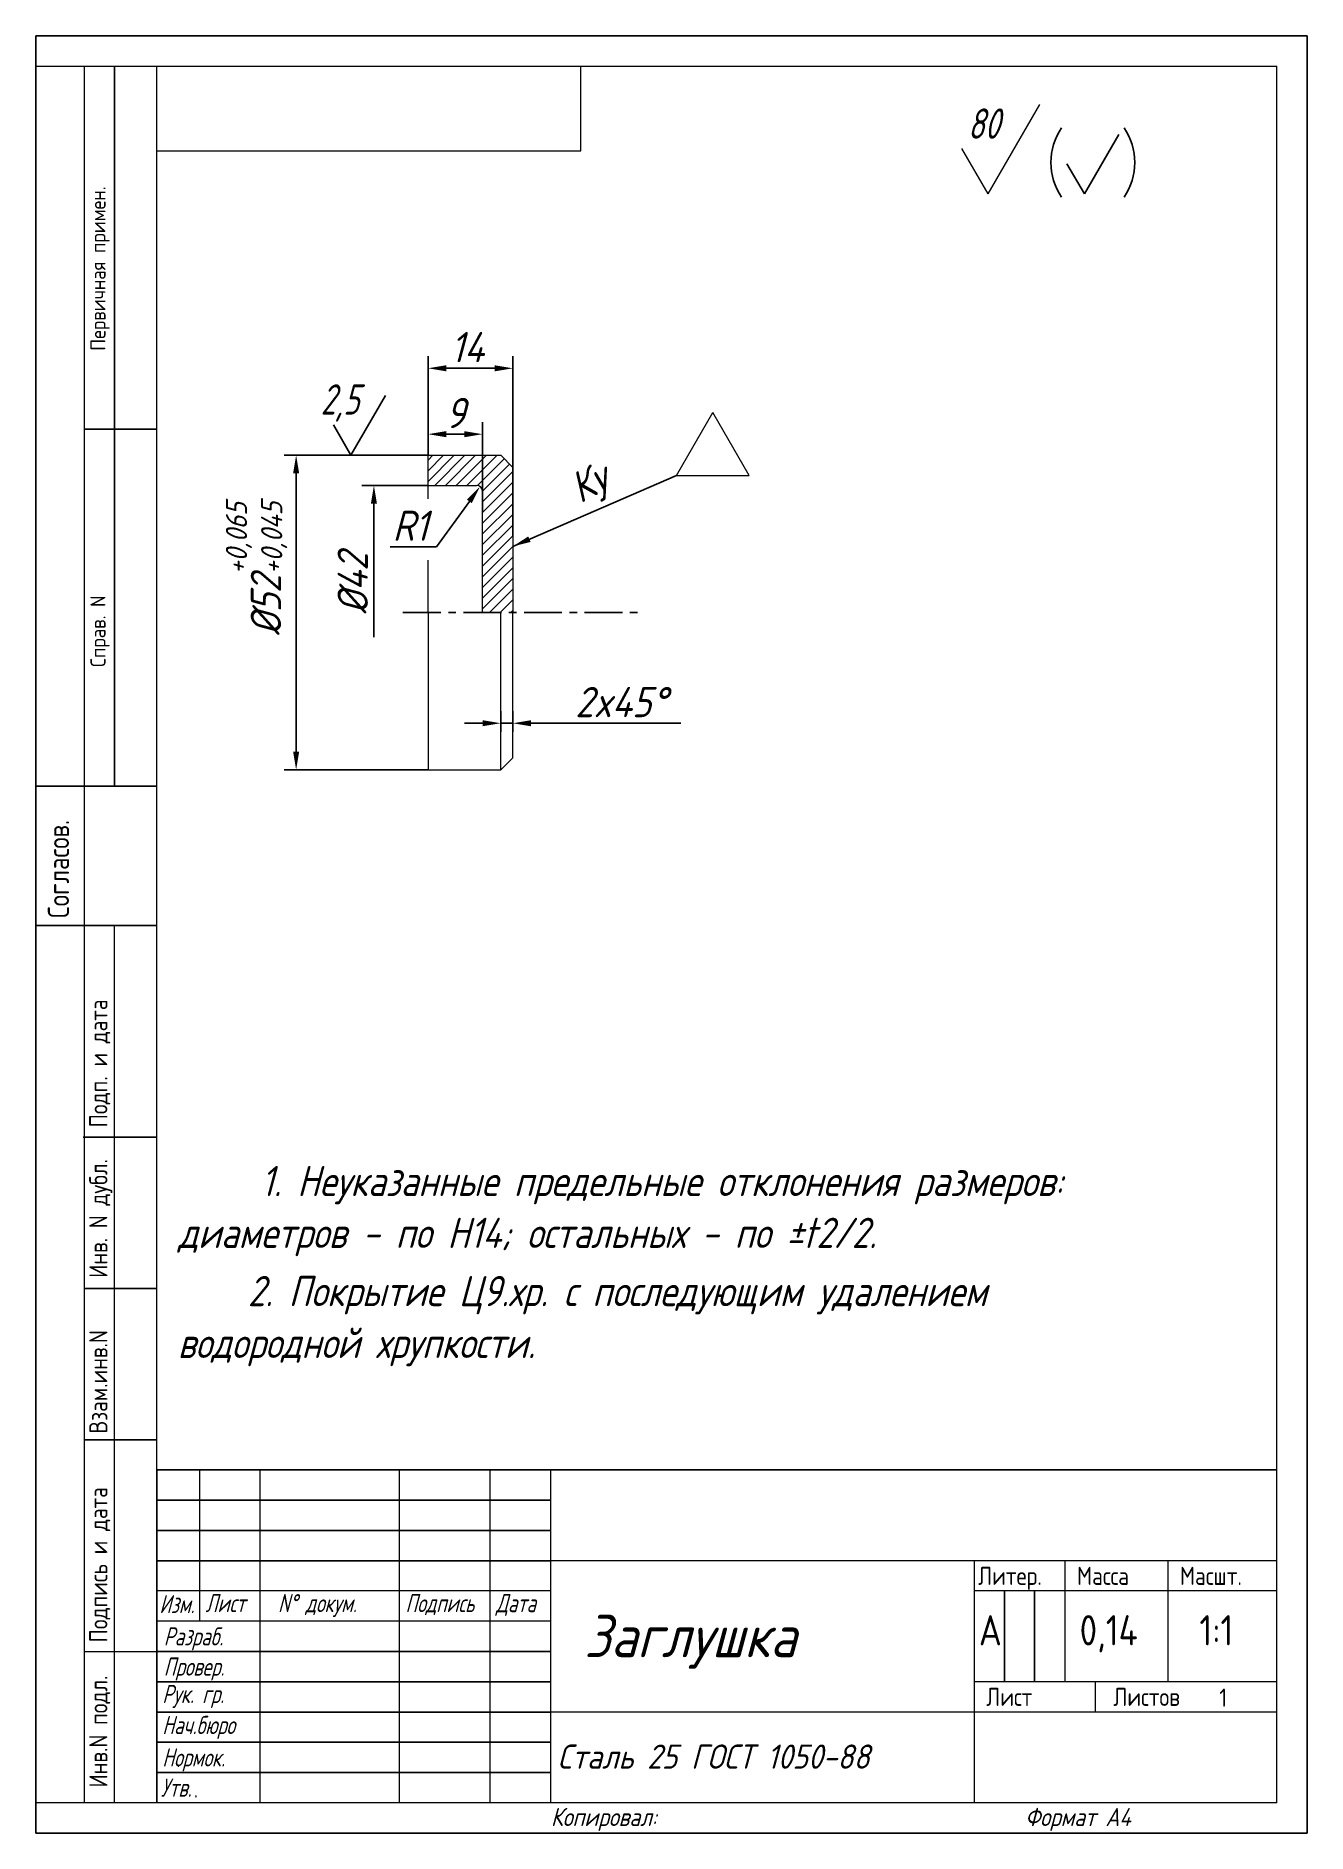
# Model space of a CAD drawing. Extents: x 3139 to 3349, y 316 to 613.
import ezdxf

# ---------------------------------------------------------------- set-up
doc = ezdxf.new("R2010")
doc.units = 0
doc.header["$MEASUREMENT"] = 0
doc.linetypes.add('CENTER', pattern=[2, 1.25, -0.25, 0.25, -0.25])
doc.layers.get('0').update_dxf_attribs({"linetype": 'CONTINUOUS'})
doc.layers.get('DEFPOINTS').update_dxf_attribs({"linetype": 'CONTINUOUS'})
doc.layers.add('TOST', color=110, linetype='CONTINUOUS', lineweight=20)
doc.styles.get("Standard").update_dxf_attribs({"font": 'simplex.shx', "width": 0.85, "oblique": 15, "height": 5})
doc.dimstyles.get("Standard").update_dxf_attribs({"dimtxt": 5, "dimasz": 3, "dimexe": 2, "dimexo": 0, "dimgap": 1, "dimtad": 1, "dimdec": 0, "dimdsep": 46, "dimlunit": 6, "dimtxsty": 'STANDARD', "dimcen": 0.09, "dimclrt": 7, "dimadec": 0, "dimazin": 0, "dimtfac": 1, "dimtdec": 0, "dimtmove": 0, "dimatfit": 3, "dimfxl": 1, "dimtolj": 1, "dimtzin": 0, "dimarcsym": 0})

# ---------------------------------------------------------------- blocks, each defined once
blk = doc.blocks.new('*D30')
at = {"color": 0, "lineweight": -2, "transparency": 16777216}
for p, q in [((3203.5, 538.72), (3192.56, 538.72)), ((3194.56, 535.72), (3194.56, 513.63))]:
    blk.add_line(p, q, dxfattribs=at)
at = {"color": 0, "transparency": 16777216}
blk.add_solid([(3194.06, 535.72), (3195.06, 535.72), (3194.56, 538.72)], dxfattribs=at)
at = {"layer": 'DEFPOINTS', "color": 0, "transparency": 16777216}
for p in [(3203.5, 538.72), (3194.56, 513.63), (3203.5, 513.63)]:
    blk.add_point(p, dxfattribs=at)
at = {"color": 7, "transparency": 16777216, "insert": (3191.06, 522.54), "char_height": 5, "attachment_point": 5, "rotation": 90}
blk.add_mtext('\\A1;%%c42', dxfattribs=at)
blk = doc.blocks.new('_NONE')
at = {"color": 0, "linetype": 'ByBlock'}
blk.add_circle((0, 0), 0.25, dxfattribs=at)
blk = doc.blocks.new('*D31')
at = {"color": 0, "lineweight": -2, "transparency": 16777216}
for p, q in [((3203.5, 543.72), (3179.71, 543.72)), ((3181.71, 540.72), (3181.71, 494.72)), ((3203.5, 491.72), (3179.71, 491.72))]:
    blk.add_line(p, q, dxfattribs=at)
at = {"color": 0, "transparency": 16777216}
for points in [[(3181.21, 540.72), (3182.21, 540.72), (3181.71, 543.72)], [(3181.21, 494.72), (3182.21, 494.72), (3181.71, 491.72)]]:
    blk.add_solid(points, dxfattribs=at)
at = {"layer": 'DEFPOINTS', "color": 0, "transparency": 16777216}
for p in [(3203.5, 543.72), (3181.71, 491.72), (3203.5, 491.72)]:
    blk.add_point(p, dxfattribs=at)
at = {"color": 7, "transparency": 16777216, "insert": (3176.71, 518.95), "char_height": 5, "attachment_point": 5, "rotation": 90}
blk.add_mtext('\\A1;%%c52', dxfattribs=at)
blk = doc.blocks.new('*D32')
at = {"color": 0, "lineweight": -2, "transparency": 16777216}
for p, q in [((3203.5, 543.72), (3203.5, 549.2)), ((3206.5, 547.2), (3209.5, 547.2)), ((3212.5, 534.25), (3212.5, 549.2))]:
    blk.add_line(p, q, dxfattribs=at)
at = {"color": 0, "transparency": 16777216}
for points in [[(3206.5, 547.7), (3206.5, 546.7), (3203.5, 547.2)], [(3209.5, 547.7), (3209.5, 546.7), (3212.5, 547.2)]]:
    blk.add_solid(points, dxfattribs=at)
at = {"layer": 'DEFPOINTS', "color": 0, "transparency": 16777216}
for p in [(3212.5, 547.2), (3203.5, 543.72), (3212.5, 534.25)]:
    blk.add_point(p, dxfattribs=at)
at = {"color": 7, "transparency": 16777216, "insert": (3208, 550.7), "char_height": 5, "attachment_point": 5}
blk.add_mtext('\\A1;9', dxfattribs=at)
blk = doc.blocks.new('*D33')
at = {"color": 0, "lineweight": -2, "transparency": 16777216}
for p, q in [((3203.5, 543.72), (3203.5, 560.09)), ((3217.5, 530.41), (3217.5, 560.09)), ((3206.5, 558.09), (3214.5, 558.09))]:
    blk.add_line(p, q, dxfattribs=at)
at = {"color": 0, "transparency": 16777216}
for points in [[(3206.5, 558.59), (3206.5, 557.59), (3203.5, 558.09)], [(3214.5, 558.59), (3214.5, 557.59), (3217.5, 558.09)]]:
    blk.add_solid(points, dxfattribs=at)
at = {"layer": 'DEFPOINTS', "color": 0, "transparency": 16777216}
for p in [(3217.5, 558.09), (3203.5, 543.72), (3217.5, 530.41)]:
    blk.add_point(p, dxfattribs=at)
at = {"color": 7, "transparency": 16777216, "insert": (3209.99, 561.59), "char_height": 5, "attachment_point": 5}
blk.add_mtext('\\A1;14', dxfattribs=at)
blk = doc.blocks.new('*D34')
at = {"color": 0, "lineweight": -2, "transparency": 16777216}
for p, q in [((3204.87, 528.57), (3210.33, 536.1)), ((3197.26, 528.57), (3204.87, 528.57))]:
    blk.add_line(p, q, dxfattribs=at)
at = {"color": 0, "transparency": 16777216}
blk.add_solid([(3209.92, 536.39), (3210.73, 535.8), (3212.09, 538.53)], dxfattribs=at)
at = {"layer": 'DEFPOINTS', "color": 0, "transparency": 16777216}
for p in [(3211.5, 537.72), (3212.09, 538.53)]:
    blk.add_point(p, dxfattribs=at)
at = {"color": 7, "transparency": 16777216, "insert": (3200.56, 532.07), "char_height": 5, "attachment_point": 5}
blk.add_mtext('\\A1;R1', dxfattribs=at)
blk = doc.blocks.new('*D35')
at = {"color": 0, "lineweight": -2, "transparency": 16777216}
for p, q in [((3212.5, 499.43), (3209.5, 499.43)), ((3215.5, 498.02), (3215.5, 501.43)), ((3215.5, 499.43), (3217.5, 499.43)), ((3217.5, 498.02), (3217.5, 501.43)), ((3220.5, 499.43), (3245.24, 499.43))]:
    blk.add_line(p, q, dxfattribs=at)
at = {"color": 0, "transparency": 16777216}
for points in [[(3212.5, 499.93), (3212.5, 498.93), (3215.5, 499.43)], [(3220.5, 499.93), (3220.5, 498.93), (3217.5, 499.43)]]:
    blk.add_solid(points, dxfattribs=at)
at = {"layer": 'DEFPOINTS', "color": 0, "transparency": 16777216}
for p in [(3217.5, 499.43), (3215.5, 498.02), (3217.5, 498.02)]:
    blk.add_point(p, dxfattribs=at)
at = {"color": 7, "transparency": 16777216, "insert": (3235.37, 502.93), "char_height": 5, "attachment_point": 5}
blk.add_mtext('\\A1;2x45%%d', dxfattribs=at)

msp = doc.modelspace()

# ---------------------------------------------------------------- hatches: boundary and pattern name
h = msp.add_hatch()
h.set_pattern_fill('ANSI31', scale=10, style=0)
h.set_pattern_definition([(45, (2239.4287, 316.0151), (-0.8838835, 0.8838835), [])])
h.paths.add_polyline_path([(3217.5, 541.72), (3215.5, 543.72), (3203.5, 543.72), (3203.5, 538.72), (3211.5, 538.72, -0.414214), (3212.5, 537.72), (3212.5, 517.72), (3217.5, 517.72)])

# ---------------------------------------------------------------- linework, layer by layer
at = {"color": 7}
for p, q in [((3138.72, 613.02), (3348.72, 613.02)), ((3138.72, 316.02), (3138.72, 613.02)), ((3348.72, 316.02), (3348.72, 613.02)), ((3151.72, 489.02), (3151.72, 608.02)), ((3311.94, 586.9), (3317.63, 596.75)), ((3311.94, 586.9), (3309.06, 591.9)), ((3190.77, 543.72), (3196.46, 553.57)), ((3146.72, 548.02), (3158.72, 548.02)), ((3190.77, 543.72), (3187.89, 548.72)), ((3215.5, 491.72), (3217.5, 493.72)), ((3138.72, 489.02), (3158.72, 489.02)), ((3138.72, 466.02), (3158.72, 466.02)), ((3146.53, 431.02), (3158.72, 431.02)), ((3146.72, 406.02), (3158.72, 406.02)), ((3146.72, 381.02), (3158.72, 381.02)), ((3158.72, 321.02), (3158.72, 376.02)), ((3223.72, 371.02), (3158.72, 371.02)), ((3223.72, 366.02), (3158.72, 366.02)), ((3223.72, 361.02), (3158.72, 361.02)), ((3298.72, 356.02), (3298.72, 341.02)), ((3303.72, 356.02), (3303.72, 341.02)), ((3223.72, 346.02), (3158.72, 346.02)), ((3223.72, 341.02), (3158.72, 341.02)), ((3223.72, 336.02), (3158.72, 336.02)), ((3223.72, 331.02), (3158.72, 331.02)), ((3223.72, 326.02), (3158.72, 326.02)), ((3348.72, 316.02), (3138.72, 316.02))]:
    msp.add_line(p, q, dxfattribs=at)
at = {"color": 7, "linetype": 'CENTER', "ltscale": 5}
msp.add_line((3199.36, 517.72), (3238.62, 517.72), dxfattribs=at)
at = {"color": 7}
for centre, start, end in [((3316.48, 592.1), 145.452, 214.548), ((3310.18, 592.1), 325.452, 34.548)]:
    msp.add_arc(centre, 10.08, start, end, dxfattribs=at)
at = {"layer": 'TOST', "color": 7}
for p, q in [((3138.72, 608.02), (3343.72, 608.02)), ((3146.72, 321.02), (3146.72, 608.02)), ((3158.72, 321.02), (3158.72, 608.02)), ((3228.72, 594.02), (3228.72, 608.02)), ((3343.72, 321.02), (3343.72, 608.02)), ((3296.02, 586.9), (3304.56, 601.68)), ((3158.72, 594.02), (3228.72, 594.02)), ((3296.02, 586.9), (3291.69, 594.4)), ((3244.53, 540.39), (3250.53, 550.79)), ((3256.53, 540.39), (3250.53, 550.79)), ((3203.5, 543.72), (3215.5, 543.72)), ((3203.5, 536.54), (3203.5, 543.72)), ((3215.5, 543.72), (3217.5, 541.72)), ((3217.5, 541.72), (3217.5, 517.72)), ((3203.5, 538.72), (3211.5, 538.72)), ((3212.5, 517.72), (3212.5, 537.72)), ((3244.53, 540.39), (3256.53, 540.39)), ((3203.5, 517.72), (3203.5, 526.37)), ((3203.5, 517.72), (3203.5, 491.72)), ((3215.5, 491.72), (3215.5, 517.72)), ((3217.5, 493.72), (3217.5, 517.72)), ((3203.5, 491.72), (3215.5, 491.72)), ((3151.72, 321.02), (3151.72, 466.02)), ((3158.72, 376.02), (3343.72, 376.02)), ((3343.72, 376.02), (3158.72, 376.02)), ((3158.72, 376.02), (3158.72, 321.02)), ((3165.72, 376.02), (3165.72, 351.02)), ((3175.72, 376.02), (3175.72, 321.02)), ((3198.72, 376.02), (3198.72, 321.02)), ((3213.72, 376.02), (3213.72, 321.02)), ((3223.72, 376.02), (3223.72, 321.02)), ((3343.72, 361.02), (3223.72, 361.02)), ((3293.72, 361.02), (3293.72, 321.02)), ((3308.72, 361.02), (3308.72, 341.02)), ((3325.72, 361.02), (3325.72, 341.02)), ((3223.72, 356.02), (3158.72, 356.02)), ((3343.72, 356.02), (3293.72, 356.02)), ((3223.72, 351.02), (3158.72, 351.02)), ((3146.72, 346.02), (3158.72, 346.02)), ((3343.72, 341.02), (3293.72, 341.02)), ((3313.72, 341.02), (3313.72, 336.02)), ((3343.72, 336.02), (3223.72, 336.02)), ((3343.72, 321.02), (3138.72, 321.02))]:
    msp.add_line(p, q, dxfattribs=at)
msp.add_arc((3211.5, 537.72), 1, 0, 90, dxfattribs=at)

# ---------------------------------------------------------------- texts
at = {"color": 7}
for s, height, width, p in [('Первичная примен.', 2.5, 0.85, (3150.22, 560.99)), ('Справ. N', 2.5, 0.85, (3150.22, 508.73)), ('Согласов.', 3.5, 0.8, (3144.19, 467.23)), ('Подп. и дата', 3, 0.8, (3150.53, 432.62)), ('Инв. N дубл.', 3, 0.8, (3150.53, 407.77)), ('Взам.инв.N', 3, 0.8, (3150.53, 382.04)), ('Подпись и дата', 3, 0.8, (3150.53, 347.5)), ('Инв.N подл.', 3, 0.8, (3150.53, 323.54))]:
    msp.add_text(s, height=height, rotation=90, dxfattribs=dict(at, width=width)).set_placement(p)
at = {"color": 7, "oblique": 15, "width": 0.7}
for s, p in [('Изм.', (3159.11, 352.36)), ('Лист', (3166.72, 352.52)), ('N%%d докум.', (3178.72, 352.52)), ('Подпись', (3199.77, 352.52)), ('Дата', (3214.72, 352.52)), ('Разраб.', (3159.84, 347.02)), ('Провер.', (3159.84, 342.02)), ('Рук. гр.', (3159.6, 337.5)), ('Нач.бюро', (3159.6, 332.37)), ('Нормок.', (3159.6, 327.02)), ('Утв.', (3159.37, 322.02))]:
    msp.add_text(s, height=3, dxfattribs=at).set_placement(p)
at = {"color": 7, "width": 0.7}
for p in [(3161.96, 326.92), (3164.83, 321.87)]:
    msp.add_text('.', height=3, dxfattribs=at).set_placement(p)
at = {"layer": 'TOST', "color": 7, "oblique": 15}
for s, height, width, p in [('80', 5, 0.7, (3292.66, 596.03)), ('2,5', 5, 0.7, (3185.74, 550.44)), ('1. Неуказанные предельные отклонения размеров:', 5, 0.8, (3175.91, 421.28)), ('диаметров - по Н14; остальных - по %%pt2/2.', 5, 0.8, (3162.2, 412.71)), ('2. Покрытие Ц9.хр. с последующим удалением', 5, 0.8, (3173.73, 403.09)), ('водородной хрупкости.', 5, 0.8, (3162.15, 394.52)), ('Заглушка', 7, 0.85, (3229.31, 345.08)), ('Сталь 25 ГОСТ 1050-88', 4, 0.85, (3224.89, 326.65)), ('Копировал:', 3, 0.81, (3223.8, 317.17)), ('Формат А4', 3, 0.81, (3302.13, 317.17))]:
    msp.add_text(s, height=height, dxfattribs=dict(at, width=width)).set_placement(p)
at = {"layer": 'TOST', "color": 7, "oblique": 15, "width": 0.85}
for s, height, rotation, p in [('Ку', 5, 27.8276, (3228.61, 535.68)), ('+0,065', 3.5, 90, (3173.6, 524.04)), ('+0,045', 3.5, 90, (3179.42, 524.04))]:
    msp.add_text(s, height=height, rotation=rotation, dxfattribs=at).set_placement(p)
at = {"layer": 'TOST', "color": 7, "width": 0.81}
for s, height, p in [('Литер.', 3, (3294.38, 357.02)), ('Масса', 3, (3310.72, 357.02)), ('Масшт.', 3, (3327.72, 357.02)), ('А', 5, (3294.5, 347.03)), ('0,14', 5, (3311.15, 347.03)), ('1:1', 5, (3330.94, 347.03)), ('Лист', 3, (3295.72, 337.02)), ('Листов', 3, (3316.72, 337.02)), ('1', 3, (3334.24, 336.89))]:
    msp.add_text(s, height=height, dxfattribs=at).set_placement(p)

# ---------------------------------------------------------------- dimensions: what is measured, and where the dimension line sits
at = {"color": 7}
dim = msp.add_linear_dim(base=(3217.5, 558.09), p1=(3203.5, 543.72), p2=(3217.5, 530.41), dimstyle='STANDARD', dxfattribs=at)
dim.commit()
dim.dimension.update_dxf_attribs({"geometry": '*D33', "text_midpoint": (3209.99, 558.09), "dimtype": 160})
dim = msp.add_linear_dim(base=(3212.5, 547.2), p1=(3203.5, 543.72), p2=(3212.5, 534.25), dimstyle='STANDARD', override={"dimasz": 3}, dxfattribs=at)
dim.commit()
dim.dimension.update_dxf_attribs({"geometry": '*D32', "text_midpoint": (3208, 547.2), "dimtype": 160})
for base, p1, p2, text, override, picture, middle in [((3181.71, 491.72), (3203.5, 543.72), (3203.5, 491.72), '%%c<>', {"dimgap": 2.5}, '*D31', (3181.71, 518.95)), ((3194.56, 513.63), (3203.5, 538.72), (3203.5, 513.63), '%%c42', {"dimblk2": 'NONE', "dimsah": 1, "dimse2": 1}, '*D30', (3194.56, 522.54))]:
    dim = msp.add_linear_dim(base=base, p1=p1, p2=p2, angle=90, text=text, dimstyle='STANDARD', override=override, dxfattribs=at)
    dim.commit()
    dim.dimension.update_dxf_attribs({"geometry": picture, "text_midpoint": middle, "dimtype": 160})
dim = msp.add_radius_dim(center=(3211.5, 537.72), mpoint=(3212.09, 538.53), dimstyle='STANDARD', override={"dimtih": 1, "dimtoh": 1, "dimtmove": 1}, dxfattribs=at)
dim.commit()
dim.dimension.update_dxf_attribs({"geometry": '*D34', "text_midpoint": (3204.87, 528.57), "dimtype": 164})
dim = msp.add_linear_dim(base=(3217.5, 499.43), p1=(3215.5, 498.02), p2=(3217.5, 498.02), text='<>x45%%d', dimstyle='STANDARD', dxfattribs=at)
dim.commit()
dim.dimension.update_dxf_attribs({"geometry": '*D35', "text_midpoint": (3235.37, 499.43), "dimtype": 160})

# ---------------------------------------------------------------- leaders
msp.add_leader([(3217.5, 528.65), (3244.53, 540.39)], dimstyle='STANDARD', dxfattribs=at)

doc.saveas('drawing.dxf')
